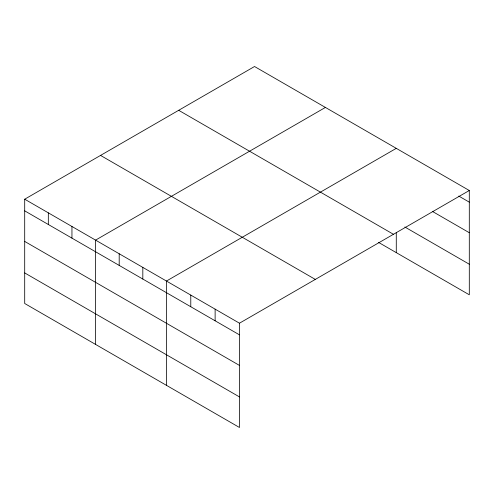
<?xml version="1.0" encoding="UTF-8"?>
<svg xmlns="http://www.w3.org/2000/svg" width="494" height="494" viewBox="0 0 494 494"><rect width="100%" height="100%" fill="white"/><g stroke="black" fill="none" stroke-linecap="round" stroke-linejoin="round"><path stroke-width="0.74" d="M469.3 190.505L254.534 66.511L24.7 199.206L24.7 303.495L239.467 427.489L239.467 323.2L469.3 190.505L469.3 294.795L378.565 242.406M325.41 107.433L95.57 240.127L95.57 344.411M396.281 148.348L166.447 281.043L166.447 385.326M458.772 196.075L469.3 202.151M432.46 211.451L469.3 232.723M404.833 226.999L469.3 264.222M178.692 110.304L393.452 234.298M100.548 155.419L315.308 279.413M24.7 199.206L239.467 323.2M24.7 210.852L239.467 334.846M24.7 241.424L239.467 365.418M24.7 272.923L239.467 396.917M396.281 232.76L396.281 252.632M215.125 309.145L215.125 320.791M190.783 295.097L190.783 306.737M142.822 267.402L142.822 279.048M119.196 253.762L119.196 265.408M71.951 226.487L71.951 238.133M48.326 212.846L48.326 224.492"/></g></svg>
